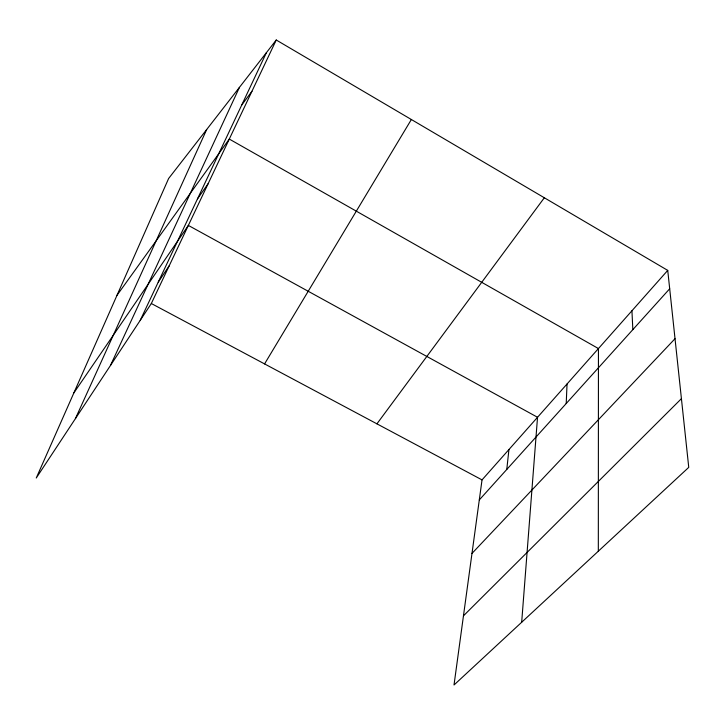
<?xml version="1.0" encoding="UTF-8"?>
<svg xmlns="http://www.w3.org/2000/svg" width="725" height="725" viewBox="0 0 725 725"><rect width="100%" height="100%" fill="white"/><g stroke="black" fill="none" stroke-linecap="round" stroke-linejoin="round"><path stroke-width="1.09" d="M598.324 551.199L598.442 348.562L229.29 139.064L117.015 295.283M566.216 403.517L567.041 383.987M521.674 622.268L537.533 417.274L188.355 225.412L73.868 392.896M506.775 469.456L508.941 449.527M667.734 270.389L482.034 479.896L454.013 684.998L688.75 467.371L667.734 270.389L276.252 40.002L168.626 178.495L36.25 478.02L151.326 303.512L276.252 40.002M75.409 418.633L206.688 129.512M110.436 365.518L239.458 87.353M140.224 320.35L266.41 52.662M264.571 363.905L411.365 119.507M158.24 282.134L169.251 265.712M197.436 198.976L208.138 183.67M376.928 423.835L544.33 197.762M241.742 104.998L251.938 91.287M479.298 499.933L669.692 288.758M471.984 553.42L675.02 338.702M463.456 615.842L681.418 398.668M151.326 303.512L482.034 479.896M631.937 310.771L632.843 329.63"/></g></svg>
